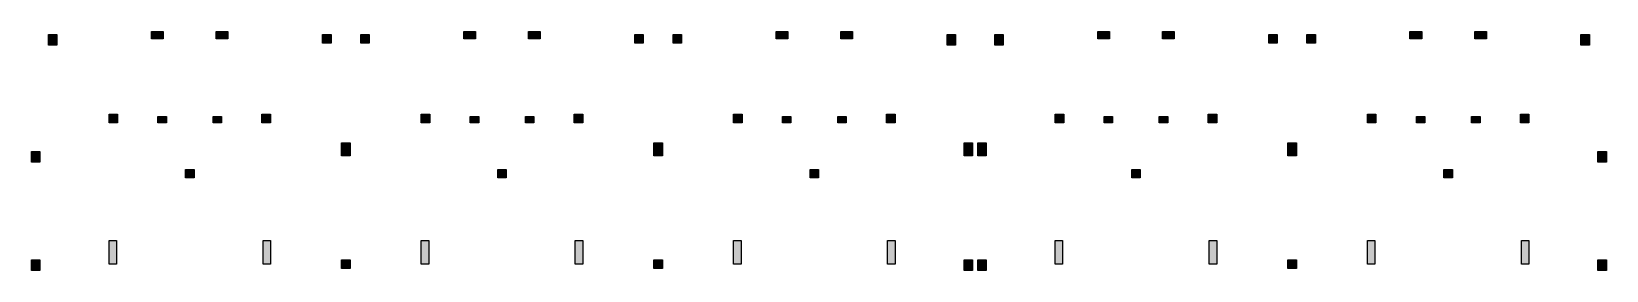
# Model space of a CAD drawing. Header units: millimetres. Extents: x -4091 to 70049, y 9328 to 20588.
import ezdxf

# ---------------------------------------------------------------- set-up
doc = ezdxf.new("R2010")
doc.units = ezdxf.units.MM
doc.header["$LTSCALE"] = 1000
doc.layers.add('S-COLU-HATCH', color=30, linetype='Continuous')
doc.layers.add('S-COLU-LINE1', color=6, linetype='Continuous')

msp = doc.modelspace()

# ---------------------------------------------------------------- hatches: boundary and pattern name
at = {"layer": 'S-COLU-HATCH'}
h = msp.add_hatch(color=0, dxfattribs=at)
h.dxf.hatch_style = 1
h.paths.add_polyline_path([(-3291, 20438), (-2891, 20438), (-2891, 19938), (-3291, 19938)])
h = msp.add_hatch(color=0, dxfattribs=at)
h.dxf.hatch_style = 1
h.paths.add_polyline_path([(1559, 20588), (2109, 20588), (2109, 20238), (1559, 20238)])
h = msp.add_hatch(color=0, dxfattribs=at)
h.dxf.hatch_style = 1
h.paths.add_polyline_path([(4609, 20588), (5159, 20588), (5159, 20238), (4609, 20238)])
h = msp.add_hatch(color=0, dxfattribs=at)
h.dxf.hatch_style = 1
h.paths.add_polyline_path([(9609, 20438), (10009, 20438), (10009, 20038), (9609, 20038)])
h = msp.add_hatch(color=0, dxfattribs=at)
h.dxf.hatch_style = 1
h.paths.add_polyline_path([(11409, 20438), (11809, 20438), (11809, 20038), (11409, 20038)])
h = msp.add_hatch(color=0, dxfattribs=at)
h.dxf.hatch_style = 1
h.paths.add_polyline_path([(16259, 20588), (16809, 20588), (16809, 20238), (16259, 20238)])
h = msp.add_hatch(color=0, dxfattribs=at)
h.dxf.hatch_style = 1
h.paths.add_polyline_path([(19309, 20588), (19859, 20588), (19859, 20238), (19309, 20238)])
h = msp.add_hatch(color=0, dxfattribs=at)
h.dxf.hatch_style = 1
h.paths.add_polyline_path([(24309, 20438), (24709, 20438), (24709, 20038), (24309, 20038)])
h = msp.add_hatch(color=0, dxfattribs=at)
h.dxf.hatch_style = 1
h.paths.add_polyline_path([(26109, 20438), (26509, 20438), (26509, 20038), (26109, 20038)])
h = msp.add_hatch(color=0, dxfattribs=at)
h.dxf.hatch_style = 1
h.paths.add_polyline_path([(30959, 20588), (31509, 20588), (31509, 20238), (30959, 20238)])
h = msp.add_hatch(color=0, dxfattribs=at)
h.dxf.hatch_style = 1
h.paths.add_polyline_path([(34009, 20588), (34559, 20588), (34559, 20238), (34009, 20238)])
h = msp.add_hatch(color=0, dxfattribs=at)
h.dxf.hatch_style = 1
h.paths.add_polyline_path([(39009, 20438), (39409, 20438), (39409, 19938), (39009, 19938)])
h = msp.add_hatch(color=0, dxfattribs=at)
h.dxf.hatch_style = 1
h.paths.add_polyline_path([(41249, 20438), (41649, 20438), (41649, 19938), (41249, 19938)])
h = msp.add_hatch(color=0, dxfattribs=at)
h.dxf.hatch_style = 1
h.paths.add_polyline_path([(46099, 20588), (46649, 20588), (46649, 20238), (46099, 20238)])
h = msp.add_hatch(color=0, dxfattribs=at)
h.dxf.hatch_style = 1
h.paths.add_polyline_path([(49149, 20588), (49699, 20588), (49699, 20238), (49149, 20238)])
h = msp.add_hatch(color=0, dxfattribs=at)
h.dxf.hatch_style = 1
h.paths.add_polyline_path([(54149, 20438), (54549, 20438), (54549, 20038), (54149, 20038)])
h = msp.add_hatch(color=0, dxfattribs=at)
h.dxf.hatch_style = 1
h.paths.add_polyline_path([(55949, 20438), (56349, 20438), (56349, 20038), (55949, 20038)])
h = msp.add_hatch(color=0, dxfattribs=at)
h.dxf.hatch_style = 1
h.paths.add_polyline_path([(60799, 20588), (61349, 20588), (61349, 20238), (60799, 20238)])
h = msp.add_hatch(color=0, dxfattribs=at)
h.dxf.hatch_style = 1
h.paths.add_polyline_path([(63849, 20588), (64399, 20588), (64399, 20238), (63849, 20238)])
h = msp.add_hatch(color=0, dxfattribs=at)
h.dxf.hatch_style = 1
h.paths.add_polyline_path([(68849, 20438), (69249, 20438), (69249, 19938), (68849, 19938)])
h = msp.add_hatch(color=0, dxfattribs=at)
h.dxf.hatch_style = 1
h.paths.add_polyline_path([(-441, 16688), (-41, 16688), (-41, 16288), (-441, 16288)])
h = msp.add_hatch(color=0, dxfattribs=at)
h.dxf.hatch_style = 1
h.paths.add_polyline_path([(1859, 16588), (2259, 16588), (2259, 16288), (1859, 16288)])
h = msp.add_hatch(color=0, dxfattribs=at)
h.dxf.hatch_style = 1
h.paths.add_polyline_path([(4459, 16588), (4859, 16588), (4859, 16288), (4459, 16288)])
h = msp.add_hatch(color=0, dxfattribs=at)
h.dxf.hatch_style = 1
h.paths.add_polyline_path([(6759, 16688), (7159, 16688), (7159, 16288), (6759, 16288)])
h = msp.add_hatch(color=0, dxfattribs=at)
h.dxf.hatch_style = 1
h.paths.add_polyline_path([(14259, 16688), (14659, 16688), (14659, 16288), (14259, 16288)])
h = msp.add_hatch(color=0, dxfattribs=at)
h.dxf.hatch_style = 1
h.paths.add_polyline_path([(16559, 16588), (16959, 16588), (16959, 16288), (16559, 16288)])
h = msp.add_hatch(color=0, dxfattribs=at)
h.dxf.hatch_style = 1
h.paths.add_polyline_path([(19159, 16588), (19559, 16588), (19559, 16288), (19159, 16288)])
h = msp.add_hatch(color=0, dxfattribs=at)
h.dxf.hatch_style = 1
h.paths.add_polyline_path([(21459, 16688), (21859, 16688), (21859, 16288), (21459, 16288)])
h = msp.add_hatch(color=0, dxfattribs=at)
h.dxf.hatch_style = 1
h.paths.add_polyline_path([(28959, 16688), (29359, 16688), (29359, 16288), (28959, 16288)])
h = msp.add_hatch(color=0, dxfattribs=at)
h.dxf.hatch_style = 1
h.paths.add_polyline_path([(31259, 16588), (31659, 16588), (31659, 16288), (31259, 16288)])
h = msp.add_hatch(color=0, dxfattribs=at)
h.dxf.hatch_style = 1
h.paths.add_polyline_path([(33859, 16588), (34259, 16588), (34259, 16288), (33859, 16288)])
h = msp.add_hatch(color=0, dxfattribs=at)
h.dxf.hatch_style = 1
h.paths.add_polyline_path([(36159, 16688), (36559, 16688), (36559, 16288), (36159, 16288)])
h = msp.add_hatch(color=0, dxfattribs=at)
h.dxf.hatch_style = 1
h.paths.add_polyline_path([(44099, 16688), (44499, 16688), (44499, 16288), (44099, 16288)])
h = msp.add_hatch(color=0, dxfattribs=at)
h.dxf.hatch_style = 1
h.paths.add_polyline_path([(46399, 16588), (46799, 16588), (46799, 16288), (46399, 16288)])
h = msp.add_hatch(color=0, dxfattribs=at)
h.dxf.hatch_style = 1
h.paths.add_polyline_path([(48999, 16588), (49399, 16588), (49399, 16288), (48999, 16288)])
h = msp.add_hatch(color=0, dxfattribs=at)
h.dxf.hatch_style = 1
h.paths.add_polyline_path([(51299, 16688), (51699, 16688), (51699, 16288), (51299, 16288)])
h = msp.add_hatch(color=0, dxfattribs=at)
h.dxf.hatch_style = 1
h.paths.add_polyline_path([(58799, 16688), (59199, 16688), (59199, 16288), (58799, 16288)])
h = msp.add_hatch(color=0, dxfattribs=at)
h.dxf.hatch_style = 1
h.paths.add_polyline_path([(61099, 16588), (61499, 16588), (61499, 16288), (61099, 16288)])
h = msp.add_hatch(color=0, dxfattribs=at)
h.dxf.hatch_style = 1
h.paths.add_polyline_path([(63699, 16588), (64099, 16588), (64099, 16288), (63699, 16288)])
h = msp.add_hatch(color=0, dxfattribs=at)
h.dxf.hatch_style = 1
h.paths.add_polyline_path([(65999, 16688), (66399, 16688), (66399, 16288), (65999, 16288)])
h = msp.add_hatch(color=0, dxfattribs=at)
h.dxf.hatch_style = 1
h.paths.add_polyline_path([(-4091, 14938), (-3691, 14938), (-3691, 14438), (-4091, 14438)])
h = msp.add_hatch(color=0, dxfattribs=at)
h.dxf.hatch_style = 1
h.paths.add_polyline_path([(10509, 15338), (10909, 15338), (10909, 14738), (10509, 14738)])
h = msp.add_hatch(color=0, dxfattribs=at)
h.dxf.hatch_style = 1
h.paths.add_polyline_path([(25209, 15338), (25609, 15338), (25609, 14738), (25209, 14738)])
h = msp.add_hatch(color=0, dxfattribs=at)
h.dxf.hatch_style = 1
h.paths.add_polyline_path([(39809, 15338), (40209, 15338), (40209, 14738), (39809, 14738)])
h = msp.add_hatch(color=0, dxfattribs=at)
h.dxf.hatch_style = 1
h.paths.add_polyline_path([(40449, 15338), (40849, 15338), (40849, 14738), (40449, 14738)])
h = msp.add_hatch(color=0, dxfattribs=at)
h.dxf.hatch_style = 1
h.paths.add_polyline_path([(55049, 15338), (55449, 15338), (55449, 14738), (55049, 14738)])
h = msp.add_hatch(color=0, dxfattribs=at)
h.dxf.hatch_style = 1
h.paths.add_polyline_path([(69649, 14938), (70049, 14938), (70049, 14438), (69649, 14438)])
h = msp.add_hatch(color=0, dxfattribs=at)
h.dxf.hatch_style = 1
h.paths.add_polyline_path([(3159, 14088), (3559, 14088), (3559, 13688), (3159, 13688)])
h = msp.add_hatch(color=0, dxfattribs=at)
h.dxf.hatch_style = 1
h.paths.add_polyline_path([(17859, 14088), (18259, 14088), (18259, 13688), (17859, 13688)])
h = msp.add_hatch(color=0, dxfattribs=at)
h.dxf.hatch_style = 1
h.paths.add_polyline_path([(32559, 14088), (32959, 14088), (32959, 13688), (32559, 13688)])
h = msp.add_hatch(color=0, dxfattribs=at)
h.dxf.hatch_style = 1
h.paths.add_polyline_path([(47699, 14088), (48099, 14088), (48099, 13688), (47699, 13688)])
h = msp.add_hatch(color=0, dxfattribs=at)
h.dxf.hatch_style = 1
h.paths.add_polyline_path([(62399, 14088), (62799, 14088), (62799, 13688), (62399, 13688)])
h = msp.add_hatch(color=0, dxfattribs=at)
h.dxf.hatch_style = 1
h.paths.add_polyline_path([(-441, 10738), (-91, 10738), (-91, 9628), (-441, 9628)])
h = msp.add_hatch(color=0, dxfattribs=at)
h.dxf.hatch_style = 1
h.paths.add_polyline_path([(6809, 10738), (7159, 10738), (7159, 9628), (6809, 9628)])
h = msp.add_hatch(color=0, dxfattribs=at)
h.dxf.hatch_style = 1
h.paths.add_polyline_path([(14259, 10738), (14609, 10738), (14609, 9628), (14259, 9628)])
h = msp.add_hatch(color=0, dxfattribs=at)
h.dxf.hatch_style = 1
h.paths.add_polyline_path([(21509, 10738), (21859, 10738), (21859, 9628), (21509, 9628)])
h = msp.add_hatch(color=0, dxfattribs=at)
h.dxf.hatch_style = 1
h.paths.add_polyline_path([(28959, 10738), (29309, 10738), (29309, 9628), (28959, 9628)])
h = msp.add_hatch(color=0, dxfattribs=at)
h.dxf.hatch_style = 1
h.paths.add_polyline_path([(36209, 10738), (36559, 10738), (36559, 9628), (36209, 9628)])
h = msp.add_hatch(color=0, dxfattribs=at)
h.dxf.hatch_style = 1
h.paths.add_polyline_path([(44099, 10738), (44449, 10738), (44449, 9628), (44099, 9628)])
h = msp.add_hatch(color=0, dxfattribs=at)
h.dxf.hatch_style = 1
h.paths.add_polyline_path([(51349, 10738), (51699, 10738), (51699, 9628), (51349, 9628)])
h = msp.add_hatch(color=0, dxfattribs=at)
h.dxf.hatch_style = 1
h.paths.add_polyline_path([(58799, 10738), (59149, 10738), (59149, 9628), (58799, 9628)])
h = msp.add_hatch(color=0, dxfattribs=at)
h.dxf.hatch_style = 1
h.paths.add_polyline_path([(66049, 10738), (66399, 10738), (66399, 9628), (66049, 9628)])
h = msp.add_hatch(color=0, dxfattribs=at)
h.dxf.hatch_style = 1
h.paths.add_polyline_path([(-4091, 9828), (-3691, 9828), (-3691, 9328), (-4091, 9328)])
h = msp.add_hatch(color=0, dxfattribs=at)
h.dxf.hatch_style = 1
h.paths.add_polyline_path([(10509, 9828), (10909, 9828), (10909, 9428), (10509, 9428)])
h = msp.add_hatch(color=0, dxfattribs=at)
h.dxf.hatch_style = 1
h.paths.add_polyline_path([(25209, 9828), (25609, 9828), (25609, 9428), (25209, 9428)])
h = msp.add_hatch(color=0, dxfattribs=at)
h.dxf.hatch_style = 1
h.paths.add_polyline_path([(39809, 9828), (40209, 9828), (40209, 9328), (39809, 9328)])
h = msp.add_hatch(color=0, dxfattribs=at)
h.dxf.hatch_style = 1
h.paths.add_polyline_path([(40449, 9828), (40849, 9828), (40849, 9328), (40449, 9328)])
h = msp.add_hatch(color=0, dxfattribs=at)
h.dxf.hatch_style = 1
h.paths.add_polyline_path([(55049, 9828), (55449, 9828), (55449, 9428), (55049, 9428)])
h = msp.add_hatch(color=0, dxfattribs=at)
h.dxf.hatch_style = 1
h.paths.add_polyline_path([(69649, 9828), (70049, 9828), (70049, 9328), (69649, 9328)])

# ---------------------------------------------------------------- linework, layer by layer
at = {"layer": 'S-COLU-LINE1', "linetype": 'ByBlock'}
for points in [[(-3291, 20438), (-2891, 20438), (-2891, 19938), (-3291, 19938)], [(1559, 20588), (2109, 20588), (2109, 20238), (1559, 20238)], [(4609, 20588), (5159, 20588), (5159, 20238), (4609, 20238)], [(9609, 20438), (10009, 20438), (10009, 20038), (9609, 20038)], [(11409, 20438), (11809, 20438), (11809, 20038), (11409, 20038)], [(16259, 20588), (16809, 20588), (16809, 20238), (16259, 20238)], [(19309, 20588), (19859, 20588), (19859, 20238), (19309, 20238)], [(24309, 20438), (24709, 20438), (24709, 20038), (24309, 20038)], [(26109, 20438), (26509, 20438), (26509, 20038), (26109, 20038)], [(30959, 20588), (31509, 20588), (31509, 20238), (30959, 20238)], [(34009, 20588), (34559, 20588), (34559, 20238), (34009, 20238)], [(39009, 20438), (39409, 20438), (39409, 19938), (39009, 19938)], [(41249, 20438), (41649, 20438), (41649, 19938), (41249, 19938)], [(46099, 20588), (46649, 20588), (46649, 20238), (46099, 20238)], [(49149, 20588), (49699, 20588), (49699, 20238), (49149, 20238)], [(54149, 20438), (54549, 20438), (54549, 20038), (54149, 20038)], [(55949, 20438), (56349, 20438), (56349, 20038), (55949, 20038)], [(60799, 20588), (61349, 20588), (61349, 20238), (60799, 20238)], [(63849, 20588), (64399, 20588), (64399, 20238), (63849, 20238)], [(68849, 20438), (69249, 20438), (69249, 19938), (68849, 19938)], [(-441, 16688), (-41, 16688), (-41, 16288), (-441, 16288)], [(1859, 16588), (2259, 16588), (2259, 16288), (1859, 16288)], [(4459, 16588), (4859, 16588), (4859, 16288), (4459, 16288)], [(6759, 16688), (7159, 16688), (7159, 16288), (6759, 16288)], [(14259, 16688), (14659, 16688), (14659, 16288), (14259, 16288)], [(16559, 16588), (16959, 16588), (16959, 16288), (16559, 16288)], [(19159, 16588), (19559, 16588), (19559, 16288), (19159, 16288)], [(21459, 16688), (21859, 16688), (21859, 16288), (21459, 16288)], [(28959, 16688), (29359, 16688), (29359, 16288), (28959, 16288)], [(31259, 16588), (31659, 16588), (31659, 16288), (31259, 16288)], [(33859, 16588), (34259, 16588), (34259, 16288), (33859, 16288)], [(36159, 16688), (36559, 16688), (36559, 16288), (36159, 16288)], [(44099, 16688), (44499, 16688), (44499, 16288), (44099, 16288)], [(46399, 16588), (46799, 16588), (46799, 16288), (46399, 16288)], [(48999, 16588), (49399, 16588), (49399, 16288), (48999, 16288)], [(51299, 16688), (51699, 16688), (51699, 16288), (51299, 16288)], [(58799, 16688), (59199, 16688), (59199, 16288), (58799, 16288)], [(61099, 16588), (61499, 16588), (61499, 16288), (61099, 16288)], [(63699, 16588), (64099, 16588), (64099, 16288), (63699, 16288)], [(65999, 16688), (66399, 16688), (66399, 16288), (65999, 16288)], [(-4091, 14938), (-3691, 14938), (-3691, 14438), (-4091, 14438)], [(10509, 15338), (10909, 15338), (10909, 14738), (10509, 14738)], [(25209, 15338), (25609, 15338), (25609, 14738), (25209, 14738)], [(39809, 15338), (40209, 15338), (40209, 14738), (39809, 14738)], [(40449, 15338), (40849, 15338), (40849, 14738), (40449, 14738)], [(55049, 15338), (55449, 15338), (55449, 14738), (55049, 14738)], [(69649, 14938), (70049, 14938), (70049, 14438), (69649, 14438)], [(3159, 14088), (3559, 14088), (3559, 13688), (3159, 13688)], [(17859, 14088), (18259, 14088), (18259, 13688), (17859, 13688)], [(32559, 14088), (32959, 14088), (32959, 13688), (32559, 13688)], [(47699, 14088), (48099, 14088), (48099, 13688), (47699, 13688)], [(62399, 14088), (62799, 14088), (62799, 13688), (62399, 13688)], [(-441, 10738), (-91, 10738), (-91, 9628), (-441, 9628)], [(6809, 10738), (7159, 10738), (7159, 9628), (6809, 9628)], [(14259, 10738), (14609, 10738), (14609, 9628), (14259, 9628)], [(21509, 10738), (21859, 10738), (21859, 9628), (21509, 9628)], [(28959, 10738), (29309, 10738), (29309, 9628), (28959, 9628)], [(36209, 10738), (36559, 10738), (36559, 9628), (36209, 9628)], [(44099, 10738), (44449, 10738), (44449, 9628), (44099, 9628)], [(51349, 10738), (51699, 10738), (51699, 9628), (51349, 9628)], [(58799, 10738), (59149, 10738), (59149, 9628), (58799, 9628)], [(66049, 10738), (66399, 10738), (66399, 9628), (66049, 9628)], [(-4091, 9828), (-3691, 9828), (-3691, 9328), (-4091, 9328)], [(10509, 9828), (10909, 9828), (10909, 9428), (10509, 9428)], [(25209, 9828), (25609, 9828), (25609, 9428), (25209, 9428)], [(39809, 9828), (40209, 9828), (40209, 9328), (39809, 9328)], [(40449, 9828), (40849, 9828), (40849, 9328), (40449, 9328)], [(55049, 9828), (55449, 9828), (55449, 9428), (55049, 9428)], [(69649, 9828), (70049, 9828), (70049, 9328), (69649, 9328)]]:
    msp.add_lwpolyline(points, close=True, dxfattribs=at)

doc.saveas('drawing.dxf')
